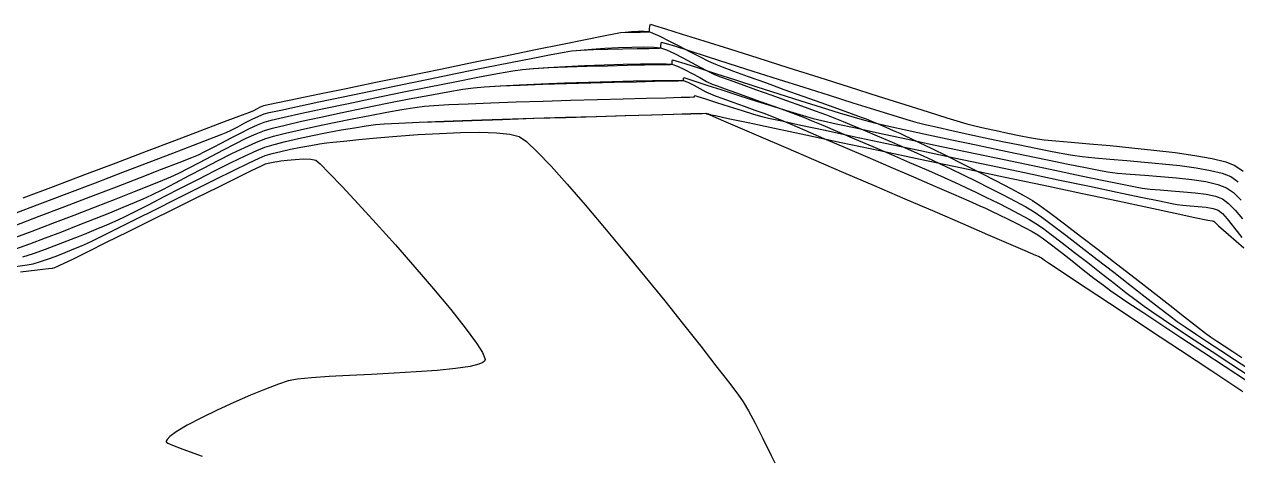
# Model space of a CAD drawing. Header units: metres. Extents: x 708868 to 711043, y 5411316 to 5413138.
# Drawn here: x 710003.6 to 710102.9, y 5412248.9 to 5412284.2 of the extents above; entities that cross this region are included whole.
import ezdxf

# ---------------------------------------------------------------- set-up
doc = ezdxf.new("R2010")
doc.units = ezdxf.units.M
for name, color, linetype in [('Rionegro 2010_Contours', 7, 'Continuous'), ('Rionegro 2014_Contours', 7, 'Continuous'), ('Rionegro 2018_Contours', 7, 'Continuous')]:
    doc.layers.add(name, color=color, linetype=linetype)

msp = doc.modelspace()

# ---------------------------------------------------------------- linework, layer by layer
at = {"layer": 'Rionegro 2010_Contours'}
for points in [[(710003.512, 5412269.958, 244), (710005.987, 5412270.896, 244), (710008.543, 5412271.865, 244), (710011.102, 5412272.834, 244), (710013.584, 5412273.775, 244), (710015.908, 5412274.656, 244), (710017.994, 5412275.447, 244), (710019.764, 5412276.118, 244), (710021.136, 5412276.64, 244), (710022.032, 5412276.98, 244), (710022.372, 5412277.111, 244), (710022.623, 5412277.236, 244), (710022.931, 5412277.397, 244), (710023.185, 5412277.512, 244), (710023.539, 5412277.589, 244), (710024.472, 5412277.785, 244), (710025.904, 5412278.081, 244), (710027.751, 5412278.463, 244), (710029.932, 5412278.912, 244), (710032.363, 5412279.412, 244), (710034.964, 5412279.945, 244), (710037.65, 5412280.496, 244), (710040.34, 5412281.046, 244), (710042.952, 5412281.58, 244), (710045.402, 5412282.079, 244), (710047.61, 5412282.528, 244), (710049.491, 5412282.909, 244), (710050.965, 5412283.206, 244), (710051.948, 5412283.401, 244), (710052.358, 5412283.477, 244), (710052.752, 5412283.519, 244), (710053.262, 5412283.562, 244), (710053.81, 5412283.592, 244), (710054.315, 5412283.595, 244), (710054.698, 5412283.557, 244), (710055.023, 5412283.433, 244), (710055.584, 5412283.169, 244), (710056.313, 5412282.805, 244), (710057.143, 5412282.38, 244), (710058.009, 5412281.935, 244), (710058.842, 5412281.512, 244), (710059.577, 5412281.149, 244), (710060.146, 5412280.887, 244), (710060.696, 5412280.671, 244), (710061.615, 5412280.328, 244), (710062.817, 5412279.888, 244), (710064.218, 5412279.381, 244), (710065.733, 5412278.835, 244), (710067.278, 5412278.281, 244), (710068.767, 5412277.748, 244), (710070.116, 5412277.265, 244), (710071.24, 5412276.861, 244), (710072.054, 5412276.567, 244), (710072.474, 5412276.411, 244), (710072.908, 5412276.234, 244), (710073.458, 5412276.004, 244), (710074.067, 5412275.745, 244), (710074.673, 5412275.482, 244), (710075.219, 5412275.24, 244), (710075.646, 5412275.046, 244), (710076.054, 5412274.852, 244), (710076.811, 5412274.487, 244), (710077.838, 5412273.988, 244), (710079.058, 5412273.391, 244), (710080.393, 5412272.731, 244), (710081.764, 5412272.045, 244), (710083.095, 5412271.368, 244), (710084.306, 5412270.737, 244), (710085.321, 5412270.187, 244), (710086.06, 5412269.754, 244), (710086.668, 5412269.339, 244), (710087.566, 5412268.685, 244), (710088.699, 5412267.836, 244), (710090.011, 5412266.838, 244), (710091.446, 5412265.735, 244), (710092.948, 5412264.574, 244), (710094.461, 5412263.4, 244), (710095.929, 5412262.257, 244), (710097.295, 5412261.192, 244), (710098.504, 5412260.25, 244), (710099.5, 5412259.477, 244), (710100.226, 5412258.917, 244), (710100.627, 5412258.615, 244), (710101.121, 5412258.276, 244), (710101.749, 5412257.86, 244), (710102.457, 5412257.398, 244), (710103.192, 5412256.921, 244)], [(710002.719, 5412268.661, 243), (710004.859, 5412269.472, 243), (710007.115, 5412270.328, 243), (710009.41, 5412271.2, 243), (710011.666, 5412272.06, 243), (710013.808, 5412272.877, 243), (710015.758, 5412273.623, 243), (710017.439, 5412274.268, 243), (710018.775, 5412274.782, 243), (710019.69, 5412275.137, 243), (710020.105, 5412275.302, 243), (710020.529, 5412275.504, 243), (710021.061, 5412275.78, 243), (710021.649, 5412276.089, 243), (710022.238, 5412276.393, 243), (710022.774, 5412276.653, 243), (710023.205, 5412276.831, 243), (710023.631, 5412276.937, 243), (710024.57, 5412277.146, 243), (710025.943, 5412277.442, 243), (710027.676, 5412277.809, 243), (710029.689, 5412278.231, 243), (710031.907, 5412278.693, 243), (710034.253, 5412279.177, 243), (710036.648, 5412279.669, 243), (710039.017, 5412280.152, 243), (710041.282, 5412280.61, 243), (710043.366, 5412281.028, 243), (710045.192, 5412281.389, 243), (710046.683, 5412281.677, 243), (710047.762, 5412281.877, 243), (710048.352, 5412281.972, 243), (710049.082, 5412282.047, 243), (710050.02, 5412282.122, 243), (710051.088, 5412282.192, 243), (710052.206, 5412282.25, 243), (710053.298, 5412282.289, 243), (710054.285, 5412282.302, 243), (710055.088, 5412282.281, 243), (710055.63, 5412282.221, 243), (710056.143, 5412282.056, 243), (710056.772, 5412281.774, 243), (710057.47, 5412281.418, 243), (710058.189, 5412281.03, 243), (710058.882, 5412280.649, 243), (710059.503, 5412280.318, 243), (710060.005, 5412280.077, 243), (710060.475, 5412279.893, 243), (710061.245, 5412279.609, 243), (710062.244, 5412279.248, 243), (710063.405, 5412278.833, 243), (710064.659, 5412278.387, 243), (710065.936, 5412277.932, 243), (710067.168, 5412277.491, 243), (710068.285, 5412277.087, 243), (710069.221, 5412276.744, 243), (710069.904, 5412276.483, 243), (710070.588, 5412276.206, 243), (710071.424, 5412275.861, 243), (710072.368, 5412275.465, 243), (710073.375, 5412275.036, 243), (710074.402, 5412274.595, 243), (710075.406, 5412274.158, 243), (710076.343, 5412273.746, 243), (710077.168, 5412273.377, 243), (710077.839, 5412273.069, 243), (710078.526, 5412272.744, 243), (710079.397, 5412272.329, 243), (710080.397, 5412271.845, 243), (710081.476, 5412271.317, 243), (710082.581, 5412270.767, 243), (710083.658, 5412270.219, 243), (710084.657, 5412269.696, 243), (710085.524, 5412269.22, 243), (710086.207, 5412268.816, 243), (710086.828, 5412268.392, 243), (710087.712, 5412267.744, 243), (710088.8, 5412266.919, 243), (710090.036, 5412265.968, 243), (710091.36, 5412264.939, 243), (710092.715, 5412263.881, 243), (710094.042, 5412262.843, 243), (710095.284, 5412261.874, 243), (710096.381, 5412261.022, 243), (710097.277, 5412260.336, 243), (710097.913, 5412259.866, 243), (710098.563, 5412259.416, 243), (710099.408, 5412258.848, 243), (710100.396, 5412258.195, 243), (710101.474, 5412257.488, 243), (710102.591, 5412256.759, 243), (710103.693, 5412256.041, 243)], [(710002.851, 5412267.718, 242), (710004.817, 5412268.459, 242), (710006.911, 5412269.254, 242), (710009.046, 5412270.07, 242), (710011.135, 5412270.872, 242), (710013.09, 5412271.627, 242), (710014.826, 5412272.301, 242), (710016.254, 5412272.859, 242), (710017.287, 5412273.268, 242), (710017.839, 5412273.494, 242), (710018.369, 5412273.743, 242), (710019.02, 5412274.072, 242), (710019.75, 5412274.454, 242), (710020.521, 5412274.86, 242), (710021.293, 5412275.261, 242), (710022.027, 5412275.628, 242), (710022.684, 5412275.934, 242), (710023.225, 5412276.149, 242), (710023.789, 5412276.302, 242), (710024.846, 5412276.55, 242), (710026.309, 5412276.875, 242), (710028.093, 5412277.26, 242), (710030.112, 5412277.687, 242), (710032.278, 5412278.138, 242), (710034.507, 5412278.595, 242), (710036.71, 5412279.04, 242), (710038.804, 5412279.456, 242), (710040.7, 5412279.825, 242), (710042.314, 5412280.128, 242), (710043.558, 5412280.349, 242), (710044.347, 5412280.468, 242), (710045.228, 5412280.551, 242), (710046.428, 5412280.632, 242), (710047.856, 5412280.71, 242), (710049.42, 5412280.781, 242), (710051.028, 5412280.841, 242), (710052.591, 5412280.889, 242), (710054.017, 5412280.92, 242), (710055.215, 5412280.932, 242), (710056.093, 5412280.922, 242), (710056.561, 5412280.886, 242), (710057.023, 5412280.73, 242), (710057.595, 5412280.463, 242), (710058.221, 5412280.134, 242), (710058.846, 5412279.792, 242), (710059.412, 5412279.487, 242), (710059.863, 5412279.268, 242), (710060.263, 5412279.112, 242), (710060.919, 5412278.872, 242), (710061.769, 5412278.567, 242), (710062.747, 5412278.219, 242), (710063.791, 5412277.848, 242), (710064.835, 5412277.476, 242), (710065.816, 5412277.122, 242), (710066.671, 5412276.808, 242), (710067.334, 5412276.555, 242), (710067.967, 5412276.296, 242), (710068.924, 5412275.895, 242), (710070.131, 5412275.384, 242), (710071.515, 5412274.794, 242), (710073.003, 5412274.157, 242), (710074.523, 5412273.503, 242), (710076.001, 5412272.864, 242), (710077.364, 5412272.272, 242), (710078.538, 5412271.759, 242), (710079.452, 5412271.354, 242), (710080.032, 5412271.091, 242), (710080.659, 5412270.796, 242), (710081.435, 5412270.425, 242), (710082.309, 5412270.001, 242), (710083.23, 5412269.548, 242), (710084.147, 5412269.086, 242), (710085.007, 5412268.639, 242), (710085.76, 5412268.229, 242), (710086.355, 5412267.878, 242), (710086.876, 5412267.521, 242), (710087.61, 5412266.978, 242), (710088.508, 5412266.293, 242), (710089.519, 5412265.509, 242), (710090.595, 5412264.668, 242), (710091.685, 5412263.813, 242), (710092.74, 5412262.988, 242), (710093.71, 5412262.235, 242), (710094.546, 5412261.597, 242), (710095.198, 5412261.117, 242), (710095.827, 5412260.682, 242), (710096.764, 5412260.052, 242), (710097.945, 5412259.267, 242), (710099.304, 5412258.369, 242), (710100.777, 5412257.4, 242), (710102.298, 5412256.401, 242), (710103.803, 5412255.414, 242)], [(710002.681, 5412266.672, 241), (710004.23, 5412267.245, 241), (710005.918, 5412267.883, 241), (710007.674, 5412268.555, 241), (710009.424, 5412269.232, 241), (710011.097, 5412269.886, 241), (710012.62, 5412270.488, 241), (710013.922, 5412271.007, 241), (710014.93, 5412271.416, 241), (710015.572, 5412271.685, 241), (710016.235, 5412271.994, 241), (710017.037, 5412272.397, 241), (710017.939, 5412272.866, 241), (710018.901, 5412273.373, 241), (710019.885, 5412273.888, 241), (710020.85, 5412274.384, 241), (710021.758, 5412274.832, 241), (710022.569, 5412275.202, 241), (710023.245, 5412275.468, 241), (710023.903, 5412275.659, 241), (710024.94, 5412275.916, 241), (710026.283, 5412276.226, 241), (710027.862, 5412276.573, 241), (710029.603, 5412276.944, 241), (710031.436, 5412277.323, 241), (710033.289, 5412277.696, 241), (710035.09, 5412278.049, 241), (710036.767, 5412278.367, 241), (710038.249, 5412278.635, 241), (710039.464, 5412278.838, 241), (710040.341, 5412278.963, 241), (710041.243, 5412279.045, 241), (710042.524, 5412279.127, 241), (710044.1, 5412279.207, 241), (710045.886, 5412279.284, 241), (710047.796, 5412279.356, 241), (710049.746, 5412279.42, 241), (710051.649, 5412279.475, 241), (710053.421, 5412279.52, 241), (710054.977, 5412279.551, 241), (710056.231, 5412279.568, 241), (710057.098, 5412279.568, 241), (710057.493, 5412279.55, 241), (710057.877, 5412279.414, 241), (710058.357, 5412279.179, 241), (710058.869, 5412278.903, 241), (710059.345, 5412278.643, 241), (710059.721, 5412278.458, 241), (710060.102, 5412278.312, 241), (710060.749, 5412278.077, 241), (710061.57, 5412277.785, 241), (710062.474, 5412277.464, 241), (710063.369, 5412277.144, 241), (710064.163, 5412276.855, 241), (710064.765, 5412276.627, 241), (710065.26, 5412276.421, 241), (710066.185, 5412276.03, 241), (710067.46, 5412275.487, 241), (710069.007, 5412274.825, 241), (710070.747, 5412274.079, 241), (710072.602, 5412273.282, 241), (710074.494, 5412272.468, 241), (710076.345, 5412271.671, 241), (710078.075, 5412270.924, 241), (710079.606, 5412270.261, 241), (710080.861, 5412269.716, 241), (710081.76, 5412269.322, 241), (710082.226, 5412269.114, 241), (710082.719, 5412268.881, 241), (710083.338, 5412268.584, 241), (710084.031, 5412268.247, 241), (710084.746, 5412267.891, 241), (710085.43, 5412267.54, 241), (710086.033, 5412267.215, 241), (710086.502, 5412266.941, 241), (710086.961, 5412266.622, 241), (710087.624, 5412266.124, 241), (710088.43, 5412265.501, 241), (710089.319, 5412264.806, 241), (710090.229, 5412264.091, 241), (710091.101, 5412263.411, 241), (710091.872, 5412262.819, 241), (710092.483, 5412262.367, 241), (710092.99, 5412262.02, 241), (710093.883, 5412261.422, 241), (710095.095, 5412260.615, 241), (710096.562, 5412259.644, 241), (710098.217, 5412258.551, 241), (710099.994, 5412257.379, 241), (710101.827, 5412256.171, 241), (710103.65, 5412254.97, 241)], [(710003.475, 5412265.13, 239), (710004.354, 5412265.419, 239), (710005.342, 5412265.773, 239), (710006.395, 5412266.169, 239), (710007.466, 5412266.588, 239), (710008.511, 5412267.008, 239), (710009.485, 5412267.409, 239), (710010.343, 5412267.769, 239), (710011.039, 5412268.068, 239), (710011.688, 5412268.37, 239), (710012.61, 5412268.827, 239), (710013.746, 5412269.404, 239), (710015.036, 5412270.064, 239), (710016.418, 5412270.774, 239), (710017.833, 5412271.498, 239), (710019.22, 5412272.201, 239), (710020.519, 5412272.848, 239), (710021.669, 5412273.405, 239), (710022.611, 5412273.836, 239), (710023.284, 5412274.105, 239), (710024.029, 5412274.332, 239), (710024.961, 5412274.574, 239), (710026.028, 5412274.821, 239), (710027.178, 5412275.066, 239), (710028.358, 5412275.3, 239), (710029.516, 5412275.514, 239), (710030.598, 5412275.7, 239), (710031.554, 5412275.85, 239), (710032.329, 5412275.955, 239), (710033.023, 5412276.008, 239), (710034.245, 5412276.071, 239), (710035.909, 5412276.142, 239), (710037.932, 5412276.219, 239), (710040.226, 5412276.3, 239), (710042.707, 5412276.383, 239), (710045.29, 5412276.466, 239), (710047.888, 5412276.546, 239), (710050.417, 5412276.622, 239), (710052.792, 5412276.692, 239), (710054.926, 5412276.754, 239), (710056.735, 5412276.806, 239), (710058.133, 5412276.845, 239), (710059.035, 5412276.87, 239), (710059.356, 5412276.879, 239), (710059.438, 5412276.838, 239), (710059.524, 5412276.807, 239), (710059.625, 5412276.77, 239), (710059.932, 5412276.639, 239), (710060.791, 5412276.269, 239), (710062.123, 5412275.696, 239), (710063.849, 5412274.954, 239), (710065.89, 5412274.076, 239), (710068.168, 5412273.096, 239), (710070.604, 5412272.048, 239), (710073.118, 5412270.966, 239), (710075.633, 5412269.884, 239), (710078.069, 5412268.836, 239), (710080.347, 5412267.856, 239), (710082.388, 5412266.977, 239), (710084.114, 5412266.235, 239), (710085.446, 5412265.661, 239), (710086.305, 5412265.292, 239), (710086.612, 5412265.159, 239), (710086.705, 5412265.114, 239), (710086.796, 5412265.066, 239), (710086.913, 5412264.977, 239), (710087.054, 5412264.869, 239), (710087.37, 5412264.659, 239), (710088.243, 5412264.081, 239), (710089.594, 5412263.187, 239), (710091.343, 5412262.03, 239), (710093.411, 5412260.662, 239), (710095.718, 5412259.135, 239), (710098.185, 5412257.503, 239), (710100.732, 5412255.818, 239), (710103.281, 5412254.132, 239)], [(710002.869, 5412264.36, 238), (710003.834, 5412264.491, 238), (710004.331, 5412264.575, 238), (710004.846, 5412264.725, 238), (710005.487, 5412264.944, 238), (710006.202, 5412265.21, 238), (710006.939, 5412265.498, 238), (710007.648, 5412265.785, 238), (710008.276, 5412266.047, 238), (710008.773, 5412266.259, 238), (710009.241, 5412266.481, 238), (710010.111, 5412266.91, 238), (710011.301, 5412267.504, 238), (710012.732, 5412268.222, 238), (710014.325, 5412269.022, 238), (710016, 5412269.862, 238), (710017.677, 5412270.701, 238), (710019.277, 5412271.497, 238), (710020.719, 5412272.209, 238), (710021.924, 5412272.795, 238), (710022.812, 5412273.214, 238), (710023.304, 5412273.424, 238), (710023.859, 5412273.589, 238), (710024.569, 5412273.764, 238), (710025.373, 5412273.939, 238), (710026.211, 5412274.105, 238), (710027.023, 5412274.252, 238), (710027.747, 5412274.37, 238), (710028.324, 5412274.45, 238), (710028.828, 5412274.507, 238), (710029.73, 5412274.603, 238), (710030.953, 5412274.726, 238), (710032.423, 5412274.864, 238), (710034.065, 5412275.003, 238), (710035.804, 5412275.131, 238), (710037.565, 5412275.237, 238), (710039.272, 5412275.308, 238), (710040.852, 5412275.331, 238), (710042.229, 5412275.293, 238), (710043.327, 5412275.183, 238), (710044.073, 5412274.989, 238), (710044.668, 5412274.57, 238), (710045.554, 5412273.739, 238), (710046.682, 5412272.559, 238), (710048.008, 5412271.089, 238), (710049.485, 5412269.391, 238), (710051.067, 5412267.526, 238), (710052.708, 5412265.555, 238), (710054.361, 5412263.539, 238), (710055.981, 5412261.539, 238), (710057.521, 5412259.616, 238), (710058.935, 5412257.831, 238), (710060.177, 5412256.246, 238), (710061.201, 5412254.92, 238), (710061.96, 5412253.916, 238), (710062.409, 5412253.294, 238), (710062.849, 5412252.564, 238), (710063.394, 5412251.541, 238), (710064.02, 5412250.296, 238), (710064.703, 5412248.902, 238), (710065.416, 5412247.429, 238)], [(710003.275, 5412263.904, 237), (710004.657, 5412264.07, 237), (710005.567, 5412264.18, 237), (710005.91, 5412264.225, 237), (710006.097, 5412264.285, 237), (710006.325, 5412264.374, 237), (710006.506, 5412264.451, 237), (710006.812, 5412264.6, 237), (710007.608, 5412264.993, 237), (710008.807, 5412265.586, 237), (710010.319, 5412266.333, 237), (710012.055, 5412267.192, 237), (710013.926, 5412268.117, 237), (710015.843, 5412269.064, 237), (710017.717, 5412269.99, 237), (710019.459, 5412270.849, 237), (710020.979, 5412271.599, 237), (710022.19, 5412272.193, 237), (710023.001, 5412272.589, 237), (710023.324, 5412272.742, 237), (710023.537, 5412272.801, 237), (710023.816, 5412272.861, 237), (710024.098, 5412272.913, 237), (710024.318, 5412272.946, 237), (710024.587, 5412272.98, 237), (710025.099, 5412273.041, 237), (710025.747, 5412273.104, 237), (710026.425, 5412273.143, 237), (710027.024, 5412273.134, 237), (710027.437, 5412273.052, 237), (710027.79, 5412272.746, 237), (710028.536, 5412271.996, 237), (710029.6, 5412270.881, 237), (710030.907, 5412269.476, 237), (710032.383, 5412267.861, 237), (710033.953, 5412266.113, 237), (710035.541, 5412264.31, 237), (710037.073, 5412262.529, 237), (710038.475, 5412260.848, 237), (710039.671, 5412259.345, 237), (710040.586, 5412258.097, 237), (710041.066, 5412257.335, 237), (710041.254, 5412256.927, 237), (710041.289, 5412256.742, 237), (710041.277, 5412256.678, 237), (710041.242, 5412256.62, 237), (710041.11, 5412256.51, 237), (710040.767, 5412256.36, 237), (710040.066, 5412256.186, 237), (710038.858, 5412256.004, 237), (710037.361, 5412255.854, 237), (710035.661, 5412255.731, 237), (710033.842, 5412255.627, 237), (710031.989, 5412255.534, 237), (710030.188, 5412255.447, 237), (710028.522, 5412255.357, 237), (710027.076, 5412255.258, 237), (710025.937, 5412255.143, 237), (710025.187, 5412255.004, 237), (710024.394, 5412254.739, 237), (710023.334, 5412254.336, 237), (710022.089, 5412253.825, 237), (710020.743, 5412253.241, 237), (710019.379, 5412252.616, 237), (710018.08, 5412251.983, 237), (710016.93, 5412251.375, 237), (710016.012, 5412250.825, 237), (710015.5, 5412250.448, 237), (710015.275, 5412250.214, 237), (710015.21, 5412250.085, 237), (710015.205, 5412250.029, 237), (710015.222, 5412249.999, 237), (710015.339, 5412249.916, 237), (710015.716, 5412249.739, 237), (710016.57, 5412249.409, 237), (710018.152, 5412248.862, 237)]]:
    msp.add_polyline3d(points, dxfattribs=at)
at = {"layer": 'Rionegro 2014_Contours'}
for points in [[(710003.512, 5412269.958, 244), (710005.987, 5412270.896, 244), (710008.543, 5412271.865, 244), (710011.102, 5412272.834, 244), (710013.584, 5412273.775, 244), (710015.908, 5412274.656, 244), (710017.994, 5412275.447, 244), (710019.764, 5412276.118, 244), (710021.136, 5412276.64, 244), (710022.032, 5412276.98, 244), (710022.372, 5412277.111, 244), (710022.623, 5412277.236, 244), (710022.931, 5412277.397, 244), (710023.185, 5412277.512, 244), (710023.539, 5412277.589, 244), (710024.472, 5412277.785, 244), (710025.904, 5412278.081, 244), (710027.751, 5412278.463, 244), (710029.932, 5412278.912, 244), (710032.363, 5412279.412, 244), (710034.964, 5412279.945, 244), (710037.65, 5412280.496, 244), (710040.34, 5412281.046, 244), (710042.952, 5412281.58, 244), (710045.402, 5412282.079, 244), (710047.61, 5412282.528, 244), (710049.491, 5412282.909, 244), (710050.965, 5412283.206, 244), (710051.948, 5412283.401, 244), (710052.358, 5412283.477, 244), (710052.791, 5412283.502, 244), (710053.381, 5412283.512, 244), (710053.988, 5412283.517, 244), (710054.393, 5412283.525, 244), (710054.603, 5412283.537, 244), (710054.681, 5412283.549, 244), (710054.698, 5412283.557, 244), (710054.713, 5412283.576, 244), (710054.734, 5412283.641, 244), (710054.753, 5412283.783, 244), (710054.769, 5412283.993, 244), (710054.817, 5412284.153, 244), (710055.144, 5412284.062, 244), (710056.04, 5412283.787, 244), (710057.418, 5412283.356, 244), (710059.194, 5412282.796, 244), (710061.283, 5412282.136, 244), (710063.6, 5412281.401, 244), (710066.06, 5412280.621, 244), (710068.579, 5412279.822, 244), (710071.071, 5412279.032, 244), (710073.451, 5412278.277, 244), (710075.636, 5412277.587, 244), (710077.538, 5412276.987, 244), (710079.075, 5412276.505, 244), (710080.16, 5412276.17, 244), (710080.709, 5412276.008, 244), (710081.359, 5412275.847, 244), (710082.18, 5412275.659, 244), (710083.104, 5412275.458, 244), (710084.064, 5412275.256, 244), (710084.991, 5412275.067, 244), (710085.818, 5412274.906, 244), (710086.476, 5412274.786, 244), (710087.023, 5412274.719, 244), (710087.967, 5412274.631, 244), (710089.234, 5412274.521, 244), (710090.747, 5412274.39, 244), (710092.431, 5412274.238, 244), (710094.21, 5412274.066, 244), (710096.008, 5412273.873, 244), (710097.749, 5412273.661, 244), (710099.359, 5412273.428, 244), (710100.76, 5412273.176, 244), (710101.878, 5412272.905, 244), (710102.636, 5412272.614, 244), (710103.294, 5412272.135, 244)], [(710002.719, 5412268.661, 243), (710004.859, 5412269.472, 243), (710007.115, 5412270.328, 243), (710009.41, 5412271.2, 243), (710011.666, 5412272.06, 243), (710013.808, 5412272.877, 243), (710015.758, 5412273.623, 243), (710017.439, 5412274.268, 243), (710018.775, 5412274.782, 243), (710019.69, 5412275.137, 243), (710020.105, 5412275.302, 243), (710020.529, 5412275.504, 243), (710021.061, 5412275.78, 243), (710021.649, 5412276.089, 243), (710022.238, 5412276.393, 243), (710022.774, 5412276.653, 243), (710023.205, 5412276.831, 243), (710023.631, 5412276.937, 243), (710024.57, 5412277.146, 243), (710025.943, 5412277.442, 243), (710027.676, 5412277.809, 243), (710029.689, 5412278.231, 243), (710031.907, 5412278.693, 243), (710034.253, 5412279.177, 243), (710036.648, 5412279.669, 243), (710039.017, 5412280.152, 243), (710041.282, 5412280.61, 243), (710043.366, 5412281.028, 243), (710045.192, 5412281.389, 243), (710046.683, 5412281.677, 243), (710047.762, 5412281.877, 243), (710048.352, 5412281.972, 243), (710049.122, 5412282.035, 243), (710050.155, 5412282.084, 243), (710051.341, 5412282.12, 243), (710052.567, 5412282.147, 243), (710053.721, 5412282.168, 243), (710054.69, 5412282.186, 243), (710055.259, 5412282.199, 243), (710055.526, 5412282.21, 243), (710055.615, 5412282.217, 243), (710055.63, 5412282.221, 243), (710055.642, 5412282.237, 243), (710055.659, 5412282.289, 243), (710055.673, 5412282.403, 243), (710055.687, 5412282.572, 243), (710055.725, 5412282.7, 243), (710056.006, 5412282.62, 243), (710056.774, 5412282.382, 243), (710057.952, 5412282.009, 243), (710059.466, 5412281.527, 243), (710061.241, 5412280.96, 243), (710063.2, 5412280.334, 243), (710065.27, 5412279.673, 243), (710067.374, 5412279.002, 243), (710069.438, 5412278.346, 243), (710071.386, 5412277.73, 243), (710073.144, 5412277.178, 243), (710074.635, 5412276.716, 243), (710075.784, 5412276.368, 243), (710076.517, 5412276.159, 243), (710077.288, 5412275.967, 243), (710078.293, 5412275.732, 243), (710079.481, 5412275.465, 243), (710080.8, 5412275.176, 243), (710082.198, 5412274.876, 243), (710083.623, 5412274.576, 243), (710085.023, 5412274.286, 243), (710086.346, 5412274.017, 243), (710087.541, 5412273.78, 243), (710088.554, 5412273.585, 243), (710089.335, 5412273.443, 243), (710090.127, 5412273.334, 243), (710091.17, 5412273.229, 243), (710092.406, 5412273.122, 243), (710093.777, 5412273.01, 243), (710095.226, 5412272.888, 243), (710096.693, 5412272.751, 243), (710098.122, 5412272.596, 243), (710099.454, 5412272.418, 243), (710100.632, 5412272.213, 243), (710101.597, 5412271.976, 243), (710102.292, 5412271.702, 243), (710102.902, 5412271.264, 243)], [(710002.851, 5412267.718, 242), (710004.817, 5412268.459, 242), (710006.911, 5412269.254, 242), (710009.046, 5412270.07, 242), (710011.135, 5412270.872, 242), (710013.09, 5412271.627, 242), (710014.826, 5412272.301, 242), (710016.254, 5412272.859, 242), (710017.287, 5412273.268, 242), (710017.839, 5412273.494, 242), (710018.369, 5412273.743, 242), (710019.02, 5412274.072, 242), (710019.75, 5412274.454, 242), (710020.521, 5412274.86, 242), (710021.293, 5412275.261, 242), (710022.027, 5412275.628, 242), (710022.684, 5412275.934, 242), (710023.225, 5412276.149, 242), (710023.789, 5412276.302, 242), (710024.846, 5412276.55, 242), (710026.309, 5412276.875, 242), (710028.093, 5412277.26, 242), (710030.112, 5412277.687, 242), (710032.278, 5412278.138, 242), (710034.507, 5412278.595, 242), (710036.71, 5412279.04, 242), (710038.804, 5412279.456, 242), (710040.7, 5412279.825, 242), (710042.314, 5412280.128, 242), (710043.558, 5412280.349, 242), (710044.347, 5412280.468, 242), (710045.248, 5412280.545, 242), (710046.498, 5412280.612, 242), (710047.993, 5412280.671, 242), (710049.629, 5412280.721, 242), (710051.301, 5412280.764, 242), (710052.905, 5412280.799, 242), (710054.337, 5412280.829, 242), (710055.494, 5412280.853, 242), (710056.15, 5412280.868, 242), (710056.45, 5412280.878, 242), (710056.547, 5412280.883, 242), (710056.561, 5412280.886, 242), (710056.574, 5412280.905, 242), (710056.589, 5412280.977, 242), (710056.601, 5412281.12, 242), (710056.633, 5412281.247, 242), (710056.902, 5412281.169, 242), (710057.63, 5412280.939, 242), (710058.737, 5412280.584, 242), (710060.142, 5412280.132, 242), (710061.762, 5412279.61, 242), (710063.517, 5412279.046, 242), (710065.326, 5412278.468, 242), (710067.106, 5412277.901, 242), (710068.778, 5412277.375, 242), (710070.259, 5412276.916, 242), (710071.469, 5412276.552, 242), (710072.325, 5412276.31, 242), (710073.14, 5412276.11, 242), (710074.331, 5412275.837, 242), (710075.828, 5412275.504, 242), (710077.562, 5412275.127, 242), (710079.461, 5412274.719, 242), (710081.456, 5412274.295, 242), (710083.476, 5412273.87, 242), (710085.451, 5412273.458, 242), (710087.311, 5412273.074, 242), (710088.985, 5412272.731, 242), (710090.404, 5412272.445, 242), (710091.497, 5412272.23, 242), (710092.194, 5412272.101, 242), (710093.014, 5412271.993, 242), (710094.057, 5412271.899, 242), (710095.256, 5412271.81, 242), (710096.543, 5412271.714, 242), (710097.851, 5412271.603, 242), (710099.112, 5412271.465, 242), (710100.26, 5412271.29, 242), (710101.228, 5412271.069, 242), (710101.947, 5412270.79, 242), (710102.508, 5412270.391, 242), (710103.146, 5412269.786, 242)], [(710002.681, 5412266.672, 241), (710004.23, 5412267.245, 241), (710005.918, 5412267.883, 241), (710007.674, 5412268.555, 241), (710009.424, 5412269.232, 241), (710011.097, 5412269.886, 241), (710012.62, 5412270.488, 241), (710013.922, 5412271.007, 241), (710014.93, 5412271.416, 241), (710015.572, 5412271.685, 241), (710016.235, 5412271.994, 241), (710017.037, 5412272.397, 241), (710017.939, 5412272.866, 241), (710018.901, 5412273.373, 241), (710019.885, 5412273.888, 241), (710020.85, 5412274.384, 241), (710021.758, 5412274.832, 241), (710022.569, 5412275.202, 241), (710023.245, 5412275.468, 241), (710023.903, 5412275.659, 241), (710024.94, 5412275.916, 241), (710026.283, 5412276.226, 241), (710027.862, 5412276.573, 241), (710029.603, 5412276.944, 241), (710031.436, 5412277.323, 241), (710033.289, 5412277.696, 241), (710035.09, 5412278.049, 241), (710036.767, 5412278.367, 241), (710038.249, 5412278.635, 241), (710039.464, 5412278.838, 241), (710040.341, 5412278.963, 241), (710041.252, 5412279.043, 241), (710042.559, 5412279.118, 241), (710044.17, 5412279.189, 241), (710045.997, 5412279.255, 241), (710047.948, 5412279.316, 241), (710049.932, 5412279.37, 241), (710051.861, 5412279.419, 241), (710053.642, 5412279.461, 241), (710055.187, 5412279.495, 241), (710056.403, 5412279.522, 241), (710057.08, 5412279.537, 241), (710057.385, 5412279.545, 241), (710057.48, 5412279.549, 241), (710057.493, 5412279.55, 241), (710057.499, 5412279.562, 241), (710057.51, 5412279.609, 241), (710057.521, 5412279.708, 241), (710057.541, 5412279.794, 241), (710057.785, 5412279.719, 241), (710058.446, 5412279.507, 241), (710059.434, 5412279.187, 241), (710060.662, 5412278.789, 241), (710062.041, 5412278.344, 241), (710063.485, 5412277.882, 241), (710064.904, 5412277.433, 241), (710066.21, 5412277.026, 241), (710067.316, 5412276.692, 241), (710068.134, 5412276.462, 241), (710068.833, 5412276.294, 241), (710070.02, 5412276.027, 241), (710071.619, 5412275.676, 241), (710073.553, 5412275.258, 241), (710075.745, 5412274.788, 241), (710078.12, 5412274.283, 241), (710080.6, 5412273.757, 241), (710083.11, 5412273.228, 241), (710085.571, 5412272.711, 241), (710087.909, 5412272.223, 241), (710090.045, 5412271.778, 241), (710091.904, 5412271.393, 241), (710093.41, 5412271.084, 241), (710094.485, 5412270.867, 241), (710095.053, 5412270.758, 241), (710095.699, 5412270.675, 241), (710096.516, 5412270.607, 241), (710097.442, 5412270.542, 241), (710098.417, 5412270.469, 241), (710099.381, 5412270.378, 241), (710100.274, 5412270.256, 241), (710101.034, 5412270.093, 241), (710101.603, 5412269.878, 241), (710102.095, 5412269.515, 241), (710102.651, 5412268.954, 241), (710103.248, 5412268.256, 241)], [(710002.9, 5412265.81, 240), (710004.047, 5412266.215, 240), (710005.316, 5412266.683, 240), (710006.654, 5412267.192, 240), (710008.012, 5412267.72, 240), (710009.338, 5412268.245, 240), (710010.581, 5412268.745, 240), (710011.691, 5412269.198, 240), (710012.616, 5412269.582, 240), (710013.306, 5412269.876, 240), (710014.023, 5412270.21, 240), (710014.923, 5412270.658, 240), (710015.96, 5412271.192, 240), (710017.09, 5412271.782, 240), (710018.266, 5412272.396, 240), (710019.445, 5412273.005, 240), (710020.579, 5412273.578, 240), (710021.624, 5412274.087, 240), (710022.534, 5412274.5, 240), (710023.264, 5412274.787, 240), (710023.984, 5412275.003, 240), (710024.969, 5412275.257, 240), (710026.162, 5412275.537, 240), (710027.505, 5412275.833, 240), (710028.942, 5412276.134, 240), (710030.416, 5412276.43, 240), (710031.869, 5412276.71, 240), (710033.244, 5412276.963, 240), (710034.485, 5412277.18, 240), (710035.535, 5412277.349, 240), (710036.335, 5412277.459, 240), (710037.102, 5412277.523, 240), (710038.317, 5412277.59, 240), (710039.899, 5412277.661, 240), (710041.767, 5412277.733, 240), (710043.84, 5412277.804, 240), (710046.039, 5412277.874, 240), (710048.281, 5412277.942, 240), (710050.486, 5412278.005, 240), (710052.574, 5412278.062, 240), (710054.464, 5412278.112, 240), (710056.074, 5412278.154, 240), (710057.325, 5412278.186, 240), (710058.012, 5412278.203, 240), (710058.318, 5412278.211, 240), (710058.412, 5412278.214, 240), (710058.424, 5412278.214, 240), (710058.426, 5412278.219, 240), (710058.431, 5412278.244, 240), (710058.44, 5412278.296, 240), (710058.449, 5412278.341, 240), (710058.691, 5412278.263, 240), (710059.325, 5412278.057, 240), (710060.225, 5412277.765, 240), (710061.264, 5412277.43, 240), (710062.314, 5412277.098, 240), (710063.249, 5412276.811, 240), (710063.942, 5412276.613, 240), (710064.466, 5412276.492, 240), (710065.554, 5412276.253, 240), (710067.129, 5412275.913, 240), (710069.115, 5412275.487, 240), (710071.437, 5412274.992, 240), (710074.018, 5412274.443, 240), (710076.784, 5412273.857, 240), (710079.659, 5412273.248, 240), (710082.566, 5412272.634, 240), (710085.43, 5412272.029, 240), (710088.175, 5412271.451, 240), (710090.726, 5412270.914, 240), (710093.007, 5412270.435, 240), (710094.941, 5412270.03, 240), (710096.454, 5412269.714, 240), (710097.469, 5412269.504, 240), (710097.911, 5412269.416, 240), (710098.373, 5412269.361, 240), (710098.97, 5412269.316, 240), (710099.631, 5412269.268, 240), (710100.281, 5412269.202, 240), (710100.848, 5412269.106, 240), (710101.259, 5412268.966, 240), (710101.602, 5412268.694, 240), (710101.996, 5412268.262, 240), (710102.412, 5412267.74, 240), (710102.822, 5412267.201, 240), (710103.197, 5412266.716, 240)], [(710003.475, 5412265.13, 239), (710004.354, 5412265.419, 239), (710005.342, 5412265.773, 239), (710006.395, 5412266.169, 239), (710007.466, 5412266.588, 239), (710008.511, 5412267.008, 239), (710009.485, 5412267.409, 239), (710010.343, 5412267.769, 239), (710011.039, 5412268.068, 239), (710011.688, 5412268.37, 239), (710012.61, 5412268.827, 239), (710013.746, 5412269.404, 239), (710015.036, 5412270.064, 239), (710016.418, 5412270.774, 239), (710017.833, 5412271.498, 239), (710019.22, 5412272.201, 239), (710020.519, 5412272.848, 239), (710021.669, 5412273.405, 239), (710022.611, 5412273.836, 239), (710023.284, 5412274.105, 239), (710024.029, 5412274.332, 239), (710024.961, 5412274.574, 239), (710026.028, 5412274.821, 239), (710027.178, 5412275.066, 239), (710028.358, 5412275.3, 239), (710029.516, 5412275.514, 239), (710030.598, 5412275.7, 239), (710031.554, 5412275.85, 239), (710032.329, 5412275.955, 239), (710033.022, 5412276.008, 239), (710034.241, 5412276.071, 239), (710035.901, 5412276.143, 239), (710037.918, 5412276.221, 239), (710040.207, 5412276.302, 239), (710042.683, 5412276.386, 239), (710045.26, 5412276.469, 239), (710047.855, 5412276.55, 239), (710050.381, 5412276.627, 239), (710052.754, 5412276.697, 239), (710054.89, 5412276.759, 239), (710056.703, 5412276.81, 239), (710058.108, 5412276.848, 239), (710059.021, 5412276.872, 239), (710059.356, 5412276.879, 239), (710059.553, 5412276.826, 239), (710059.75, 5412276.764, 239), (710060.129, 5412276.684, 239), (710061.18, 5412276.461, 239), (710062.818, 5412276.113, 239), (710064.961, 5412275.659, 239), (710067.523, 5412275.116, 239), (710070.421, 5412274.502, 239), (710073.571, 5412273.834, 239), (710076.888, 5412273.132, 239), (710080.288, 5412272.411, 239), (710083.688, 5412271.691, 239), (710087.003, 5412270.989, 239), (710090.149, 5412270.322, 239), (710093.042, 5412269.71, 239), (710095.598, 5412269.168, 239), (710097.733, 5412268.716, 239), (710099.363, 5412268.371, 239), (710100.403, 5412268.151, 239), (710100.77, 5412268.073, 239), (710100.843, 5412268.065, 239), (710100.914, 5412268.054, 239), (710100.963, 5412267.999, 239), (710101.011, 5412267.941, 239), (710101.296, 5412267.691, 239), (710102.104, 5412266.982, 239), (710103.37, 5412265.87, 239)], [(710002.869, 5412264.36, 238), (710003.834, 5412264.491, 238), (710004.331, 5412264.575, 238), (710004.846, 5412264.725, 238), (710005.487, 5412264.944, 238), (710006.202, 5412265.21, 238), (710006.939, 5412265.498, 238), (710007.648, 5412265.785, 238), (710008.276, 5412266.047, 238), (710008.773, 5412266.259, 238), (710009.241, 5412266.481, 238), (710010.111, 5412266.91, 238), (710011.301, 5412267.504, 238), (710012.732, 5412268.222, 238), (710014.325, 5412269.022, 238), (710016, 5412269.862, 238), (710017.677, 5412270.701, 238), (710019.277, 5412271.497, 238), (710020.719, 5412272.209, 238), (710021.924, 5412272.795, 238), (710022.812, 5412273.214, 238), (710023.304, 5412273.424, 238), (710023.859, 5412273.589, 238), (710024.569, 5412273.764, 238), (710025.373, 5412273.939, 238), (710026.211, 5412274.105, 238), (710027.023, 5412274.252, 238), (710027.747, 5412274.37, 238), (710028.324, 5412274.45, 238), (710028.828, 5412274.507, 238), (710029.73, 5412274.603, 238), (710030.953, 5412274.726, 238), (710032.423, 5412274.864, 238), (710034.065, 5412275.003, 238), (710035.804, 5412275.131, 238), (710037.565, 5412275.237, 238), (710039.272, 5412275.308, 238), (710040.852, 5412275.331, 238), (710042.229, 5412275.293, 238), (710043.327, 5412275.183, 238), (710044.073, 5412274.989, 238), (710044.668, 5412274.57, 238), (710045.554, 5412273.739, 238), (710046.682, 5412272.559, 238), (710048.008, 5412271.089, 238), (710049.485, 5412269.391, 238), (710051.067, 5412267.526, 238), (710052.708, 5412265.555, 238), (710053.545, 5412264.534, 238)], [(710003.275, 5412263.904, 237), (710004.657, 5412264.07, 237), (710005.567, 5412264.18, 237), (710005.91, 5412264.225, 237), (710006.097, 5412264.285, 237), (710006.325, 5412264.374, 237), (710006.506, 5412264.451, 237), (710006.812, 5412264.6, 237), (710007.608, 5412264.993, 237), (710008.807, 5412265.586, 237), (710010.319, 5412266.333, 237), (710012.055, 5412267.192, 237), (710013.926, 5412268.117, 237), (710015.843, 5412269.064, 237), (710017.717, 5412269.99, 237), (710019.459, 5412270.849, 237), (710020.979, 5412271.599, 237), (710022.19, 5412272.193, 237), (710023.001, 5412272.589, 237), (710023.324, 5412272.742, 237), (710023.537, 5412272.801, 237), (710023.816, 5412272.861, 237), (710024.098, 5412272.913, 237), (710024.318, 5412272.946, 237), (710024.587, 5412272.98, 237), (710025.099, 5412273.041, 237), (710025.747, 5412273.104, 237), (710026.425, 5412273.143, 237), (710027.024, 5412273.134, 237), (710027.437, 5412273.052, 237), (710027.79, 5412272.746, 237), (710028.536, 5412271.996, 237), (710029.6, 5412270.881, 237), (710030.907, 5412269.476, 237), (710032.383, 5412267.861, 237), (710033.953, 5412266.113, 237), (710035.541, 5412264.31, 237), (710037.073, 5412262.529, 237), (710038.475, 5412260.848, 237), (710039.671, 5412259.345, 237), (710040.586, 5412258.097, 237), (710041.066, 5412257.335, 237), (710041.254, 5412256.927, 237), (710041.289, 5412256.742, 237), (710041.277, 5412256.678, 237), (710041.242, 5412256.62, 237), (710041.11, 5412256.51, 237), (710040.767, 5412256.36, 237), (710040.066, 5412256.186, 237), (710038.858, 5412256.004, 237), (710037.361, 5412255.854, 237), (710035.661, 5412255.731, 237), (710033.842, 5412255.627, 237), (710031.989, 5412255.534, 237), (710030.188, 5412255.447, 237), (710028.522, 5412255.357, 237), (710027.076, 5412255.258, 237), (710025.937, 5412255.143, 237), (710025.187, 5412255.004, 237), (710024.394, 5412254.739, 237), (710023.334, 5412254.336, 237), (710022.089, 5412253.825, 237), (710020.743, 5412253.241, 237), (710019.379, 5412252.616, 237), (710018.08, 5412251.983, 237), (710016.93, 5412251.375, 237), (710016.012, 5412250.825, 237), (710015.5, 5412250.448, 237), (710015.275, 5412250.214, 237), (710015.21, 5412250.085, 237), (710015.205, 5412250.029, 237), (710015.222, 5412249.999, 237), (710015.339, 5412249.916, 237), (710015.716, 5412249.739, 237), (710016.57, 5412249.409, 237), (710018.152, 5412248.862, 237)]]:
    msp.add_polyline3d(points, dxfattribs=at)
at = {"layer": 'Rionegro 2018_Contours'}
for points in [[(710003.512, 5412269.958, 244), (710005.987, 5412270.896, 244), (710008.543, 5412271.865, 244), (710011.102, 5412272.834, 244), (710013.584, 5412273.775, 244), (710015.908, 5412274.656, 244), (710017.994, 5412275.447, 244), (710019.764, 5412276.118, 244), (710021.136, 5412276.64, 244), (710022.032, 5412276.98, 244), (710022.372, 5412277.111, 244), (710022.623, 5412277.236, 244), (710022.931, 5412277.397, 244), (710023.185, 5412277.512, 244), (710023.539, 5412277.589, 244), (710024.472, 5412277.785, 244), (710025.904, 5412278.081, 244), (710027.751, 5412278.463, 244), (710029.932, 5412278.912, 244), (710032.363, 5412279.412, 244), (710034.964, 5412279.945, 244), (710037.65, 5412280.496, 244), (710040.34, 5412281.046, 244), (710042.952, 5412281.58, 244), (710045.402, 5412282.079, 244), (710047.61, 5412282.528, 244), (710049.491, 5412282.909, 244), (710050.965, 5412283.206, 244), (710051.948, 5412283.401, 244), (710052.358, 5412283.477, 244), (710052.791, 5412283.502, 244), (710053.381, 5412283.512, 244), (710053.988, 5412283.517, 244), (710054.393, 5412283.525, 244), (710054.603, 5412283.537, 244), (710054.681, 5412283.549, 244), (710054.698, 5412283.557, 244), (710054.713, 5412283.576, 244), (710054.734, 5412283.641, 244), (710054.753, 5412283.783, 244), (710054.769, 5412283.993, 244), (710054.817, 5412284.153, 244), (710055.144, 5412284.062, 244), (710056.04, 5412283.787, 244), (710057.418, 5412283.356, 244), (710059.194, 5412282.796, 244), (710061.283, 5412282.136, 244), (710063.6, 5412281.401, 244), (710066.06, 5412280.621, 244), (710068.579, 5412279.822, 244), (710071.071, 5412279.032, 244), (710073.451, 5412278.277, 244), (710075.636, 5412277.587, 244), (710077.538, 5412276.987, 244), (710079.075, 5412276.505, 244), (710080.16, 5412276.17, 244), (710080.709, 5412276.008, 244), (710081.359, 5412275.847, 244), (710082.18, 5412275.659, 244), (710083.104, 5412275.458, 244), (710084.064, 5412275.256, 244), (710084.991, 5412275.067, 244), (710085.818, 5412274.906, 244), (710086.476, 5412274.786, 244), (710087.023, 5412274.719, 244), (710087.967, 5412274.631, 244), (710089.234, 5412274.521, 244), (710090.747, 5412274.39, 244), (710092.431, 5412274.238, 244), (710094.21, 5412274.066, 244), (710096.008, 5412273.873, 244), (710097.749, 5412273.661, 244), (710099.359, 5412273.428, 244), (710100.76, 5412273.176, 244), (710101.878, 5412272.905, 244), (710102.636, 5412272.614, 244), (710103.294, 5412272.135, 244)], [(710002.719, 5412268.661, 243), (710004.859, 5412269.472, 243), (710007.115, 5412270.328, 243), (710009.41, 5412271.2, 243), (710011.666, 5412272.06, 243), (710013.808, 5412272.877, 243), (710015.758, 5412273.623, 243), (710017.439, 5412274.268, 243), (710018.775, 5412274.782, 243), (710019.69, 5412275.137, 243), (710020.105, 5412275.302, 243), (710020.529, 5412275.504, 243), (710021.061, 5412275.78, 243), (710021.649, 5412276.089, 243), (710022.238, 5412276.393, 243), (710022.774, 5412276.653, 243), (710023.205, 5412276.831, 243), (710023.631, 5412276.937, 243), (710024.57, 5412277.146, 243), (710025.943, 5412277.442, 243), (710027.676, 5412277.809, 243), (710029.689, 5412278.231, 243), (710031.907, 5412278.693, 243), (710034.253, 5412279.177, 243), (710036.648, 5412279.669, 243), (710039.017, 5412280.152, 243), (710041.282, 5412280.61, 243), (710043.366, 5412281.028, 243), (710045.192, 5412281.389, 243), (710046.683, 5412281.677, 243), (710047.762, 5412281.877, 243), (710048.352, 5412281.972, 243), (710049.122, 5412282.035, 243), (710050.155, 5412282.084, 243), (710051.341, 5412282.12, 243), (710052.567, 5412282.147, 243), (710053.721, 5412282.168, 243), (710054.69, 5412282.186, 243), (710055.259, 5412282.199, 243), (710055.526, 5412282.21, 243), (710055.615, 5412282.217, 243), (710055.63, 5412282.221, 243), (710055.642, 5412282.237, 243), (710055.659, 5412282.289, 243), (710055.673, 5412282.403, 243), (710055.687, 5412282.572, 243), (710055.725, 5412282.7, 243), (710056.006, 5412282.62, 243), (710056.774, 5412282.382, 243), (710057.952, 5412282.009, 243), (710059.466, 5412281.527, 243), (710061.241, 5412280.96, 243), (710063.2, 5412280.334, 243), (710065.27, 5412279.673, 243), (710067.374, 5412279.002, 243), (710069.438, 5412278.346, 243), (710071.386, 5412277.73, 243), (710073.144, 5412277.178, 243), (710074.635, 5412276.716, 243), (710075.784, 5412276.368, 243), (710076.517, 5412276.159, 243), (710077.288, 5412275.967, 243), (710078.293, 5412275.732, 243), (710079.481, 5412275.465, 243), (710080.8, 5412275.176, 243), (710082.198, 5412274.876, 243), (710083.623, 5412274.576, 243), (710085.023, 5412274.286, 243), (710086.346, 5412274.017, 243), (710087.541, 5412273.78, 243), (710088.554, 5412273.585, 243), (710089.335, 5412273.443, 243), (710090.127, 5412273.334, 243), (710091.17, 5412273.229, 243), (710092.406, 5412273.122, 243), (710093.777, 5412273.01, 243), (710095.226, 5412272.888, 243), (710096.693, 5412272.751, 243), (710098.122, 5412272.596, 243), (710099.454, 5412272.418, 243), (710100.632, 5412272.213, 243), (710101.597, 5412271.976, 243), (710102.292, 5412271.702, 243), (710102.902, 5412271.264, 243)], [(710002.851, 5412267.718, 242), (710004.817, 5412268.459, 242), (710006.911, 5412269.254, 242), (710009.046, 5412270.07, 242), (710011.135, 5412270.872, 242), (710013.09, 5412271.627, 242), (710014.826, 5412272.301, 242), (710016.254, 5412272.859, 242), (710017.287, 5412273.268, 242), (710017.839, 5412273.494, 242), (710018.369, 5412273.743, 242), (710019.02, 5412274.072, 242), (710019.75, 5412274.454, 242), (710020.521, 5412274.86, 242), (710021.293, 5412275.261, 242), (710022.027, 5412275.628, 242), (710022.684, 5412275.934, 242), (710023.225, 5412276.149, 242), (710023.789, 5412276.302, 242), (710024.846, 5412276.55, 242), (710026.309, 5412276.875, 242), (710028.093, 5412277.26, 242), (710030.112, 5412277.687, 242), (710032.278, 5412278.138, 242), (710034.507, 5412278.595, 242), (710036.71, 5412279.04, 242), (710038.804, 5412279.456, 242), (710040.7, 5412279.825, 242), (710042.314, 5412280.128, 242), (710043.558, 5412280.349, 242), (710044.347, 5412280.468, 242), (710045.248, 5412280.545, 242), (710046.498, 5412280.612, 242), (710047.993, 5412280.671, 242), (710049.629, 5412280.721, 242), (710051.301, 5412280.764, 242), (710052.905, 5412280.799, 242), (710054.337, 5412280.829, 242), (710055.494, 5412280.853, 242), (710056.15, 5412280.868, 242), (710056.45, 5412280.878, 242), (710056.547, 5412280.883, 242), (710056.561, 5412280.886, 242), (710056.574, 5412280.905, 242), (710056.589, 5412280.977, 242), (710056.601, 5412281.12, 242), (710056.633, 5412281.247, 242), (710056.902, 5412281.169, 242), (710057.63, 5412280.939, 242), (710058.737, 5412280.584, 242), (710060.142, 5412280.132, 242), (710061.762, 5412279.61, 242), (710063.517, 5412279.046, 242), (710065.326, 5412278.468, 242), (710067.106, 5412277.901, 242), (710068.778, 5412277.375, 242), (710070.259, 5412276.916, 242), (710071.469, 5412276.552, 242), (710072.325, 5412276.31, 242), (710073.14, 5412276.11, 242), (710074.331, 5412275.837, 242), (710075.828, 5412275.504, 242), (710077.562, 5412275.127, 242), (710079.461, 5412274.719, 242), (710081.456, 5412274.295, 242), (710083.476, 5412273.87, 242), (710085.451, 5412273.458, 242), (710087.311, 5412273.074, 242), (710088.985, 5412272.731, 242), (710090.404, 5412272.445, 242), (710091.497, 5412272.23, 242), (710092.194, 5412272.101, 242), (710093.014, 5412271.993, 242), (710094.057, 5412271.899, 242), (710095.256, 5412271.81, 242), (710096.543, 5412271.714, 242), (710097.851, 5412271.603, 242), (710099.112, 5412271.465, 242), (710100.26, 5412271.29, 242), (710101.228, 5412271.069, 242), (710101.947, 5412270.79, 242), (710102.508, 5412270.391, 242), (710103.146, 5412269.786, 242)], [(710002.681, 5412266.672, 241), (710004.23, 5412267.245, 241), (710005.918, 5412267.883, 241), (710007.674, 5412268.555, 241), (710009.424, 5412269.232, 241), (710011.097, 5412269.886, 241), (710012.62, 5412270.488, 241), (710013.922, 5412271.007, 241), (710014.93, 5412271.416, 241), (710015.572, 5412271.685, 241), (710016.235, 5412271.994, 241), (710017.037, 5412272.397, 241), (710017.939, 5412272.866, 241), (710018.901, 5412273.373, 241), (710019.885, 5412273.888, 241), (710020.85, 5412274.384, 241), (710021.758, 5412274.832, 241), (710022.569, 5412275.202, 241), (710023.245, 5412275.468, 241), (710023.903, 5412275.659, 241), (710024.94, 5412275.916, 241), (710026.283, 5412276.226, 241), (710027.862, 5412276.573, 241), (710029.603, 5412276.944, 241), (710031.436, 5412277.323, 241), (710033.289, 5412277.696, 241), (710035.09, 5412278.049, 241), (710036.767, 5412278.367, 241), (710038.249, 5412278.635, 241), (710039.464, 5412278.838, 241), (710040.341, 5412278.963, 241), (710041.252, 5412279.043, 241), (710042.559, 5412279.118, 241), (710044.17, 5412279.189, 241), (710045.997, 5412279.255, 241), (710047.948, 5412279.316, 241), (710049.932, 5412279.37, 241), (710051.861, 5412279.419, 241), (710053.642, 5412279.461, 241), (710055.187, 5412279.495, 241), (710056.403, 5412279.522, 241), (710057.08, 5412279.537, 241), (710057.385, 5412279.545, 241), (710057.48, 5412279.549, 241), (710057.493, 5412279.55, 241), (710057.499, 5412279.562, 241), (710057.51, 5412279.609, 241), (710057.521, 5412279.708, 241), (710057.541, 5412279.794, 241), (710057.785, 5412279.719, 241), (710058.446, 5412279.507, 241), (710059.434, 5412279.187, 241), (710060.662, 5412278.789, 241), (710062.041, 5412278.344, 241), (710063.485, 5412277.882, 241), (710064.904, 5412277.433, 241), (710066.21, 5412277.026, 241), (710067.316, 5412276.692, 241), (710068.134, 5412276.462, 241), (710068.833, 5412276.294, 241), (710070.02, 5412276.027, 241), (710071.619, 5412275.676, 241), (710073.553, 5412275.258, 241), (710075.745, 5412274.788, 241), (710078.12, 5412274.283, 241), (710080.6, 5412273.757, 241), (710083.11, 5412273.228, 241), (710085.571, 5412272.711, 241), (710087.909, 5412272.223, 241), (710090.045, 5412271.778, 241), (710091.904, 5412271.393, 241), (710093.41, 5412271.084, 241), (710094.485, 5412270.867, 241), (710095.053, 5412270.758, 241), (710095.699, 5412270.675, 241), (710096.516, 5412270.607, 241), (710097.442, 5412270.542, 241), (710098.417, 5412270.469, 241), (710099.381, 5412270.378, 241), (710100.274, 5412270.256, 241), (710101.034, 5412270.093, 241), (710101.603, 5412269.878, 241), (710102.095, 5412269.515, 241), (710102.651, 5412268.954, 241), (710103.248, 5412268.256, 241)], [(710002.9, 5412265.81, 240), (710004.047, 5412266.215, 240), (710005.316, 5412266.683, 240), (710006.654, 5412267.192, 240), (710008.012, 5412267.72, 240), (710009.338, 5412268.245, 240), (710010.581, 5412268.745, 240), (710011.691, 5412269.198, 240), (710012.616, 5412269.582, 240), (710013.306, 5412269.876, 240), (710014.023, 5412270.21, 240), (710014.923, 5412270.658, 240), (710015.96, 5412271.192, 240), (710017.09, 5412271.782, 240), (710018.266, 5412272.396, 240), (710019.445, 5412273.005, 240), (710020.579, 5412273.578, 240), (710021.624, 5412274.087, 240), (710022.534, 5412274.5, 240), (710023.264, 5412274.787, 240), (710023.984, 5412275.003, 240), (710024.969, 5412275.257, 240), (710026.162, 5412275.537, 240), (710027.505, 5412275.833, 240), (710028.942, 5412276.134, 240), (710030.416, 5412276.43, 240), (710031.869, 5412276.71, 240), (710033.244, 5412276.963, 240), (710034.485, 5412277.18, 240), (710035.535, 5412277.349, 240), (710036.335, 5412277.459, 240), (710037.102, 5412277.523, 240), (710038.317, 5412277.59, 240), (710039.899, 5412277.661, 240), (710041.767, 5412277.733, 240), (710043.84, 5412277.804, 240), (710046.039, 5412277.874, 240), (710048.281, 5412277.942, 240), (710050.486, 5412278.005, 240), (710052.574, 5412278.062, 240), (710054.464, 5412278.112, 240), (710056.074, 5412278.154, 240), (710057.325, 5412278.186, 240), (710058.012, 5412278.203, 240), (710058.318, 5412278.211, 240), (710058.412, 5412278.214, 240), (710058.424, 5412278.214, 240), (710058.426, 5412278.219, 240), (710058.431, 5412278.244, 240), (710058.44, 5412278.296, 240), (710058.449, 5412278.341, 240), (710058.691, 5412278.263, 240), (710059.325, 5412278.057, 240), (710060.225, 5412277.765, 240), (710061.264, 5412277.43, 240), (710062.314, 5412277.098, 240), (710063.249, 5412276.811, 240), (710063.942, 5412276.613, 240), (710064.466, 5412276.492, 240), (710065.554, 5412276.253, 240), (710067.129, 5412275.913, 240), (710069.115, 5412275.487, 240), (710071.437, 5412274.992, 240), (710074.018, 5412274.443, 240), (710076.784, 5412273.857, 240), (710079.659, 5412273.248, 240), (710082.566, 5412272.634, 240), (710085.43, 5412272.029, 240), (710088.175, 5412271.451, 240), (710090.726, 5412270.914, 240), (710093.007, 5412270.435, 240), (710094.941, 5412270.03, 240), (710096.454, 5412269.714, 240), (710097.469, 5412269.504, 240), (710097.911, 5412269.416, 240), (710098.373, 5412269.361, 240), (710098.97, 5412269.316, 240), (710099.631, 5412269.268, 240), (710100.281, 5412269.202, 240), (710100.848, 5412269.106, 240), (710101.259, 5412268.966, 240), (710101.602, 5412268.694, 240), (710101.996, 5412268.262, 240), (710102.412, 5412267.74, 240), (710102.822, 5412267.201, 240), (710103.197, 5412266.716, 240)], [(710003.475, 5412265.13, 239), (710004.354, 5412265.419, 239), (710005.342, 5412265.773, 239), (710006.395, 5412266.169, 239), (710007.466, 5412266.588, 239), (710008.511, 5412267.008, 239), (710009.485, 5412267.409, 239), (710010.343, 5412267.769, 239), (710011.039, 5412268.068, 239), (710011.688, 5412268.37, 239), (710012.61, 5412268.827, 239), (710013.746, 5412269.404, 239), (710015.036, 5412270.064, 239), (710016.418, 5412270.774, 239), (710017.833, 5412271.498, 239), (710019.22, 5412272.201, 239), (710020.519, 5412272.848, 239), (710021.669, 5412273.405, 239), (710022.611, 5412273.836, 239), (710023.284, 5412274.105, 239), (710024.029, 5412274.332, 239), (710024.961, 5412274.574, 239), (710026.028, 5412274.821, 239), (710027.178, 5412275.066, 239), (710028.358, 5412275.3, 239), (710029.516, 5412275.514, 239), (710030.598, 5412275.7, 239), (710031.554, 5412275.85, 239), (710032.329, 5412275.955, 239), (710033.022, 5412276.008, 239), (710034.241, 5412276.071, 239), (710035.901, 5412276.143, 239), (710037.918, 5412276.221, 239), (710040.207, 5412276.302, 239), (710042.683, 5412276.386, 239), (710045.26, 5412276.469, 239), (710047.855, 5412276.55, 239), (710050.381, 5412276.627, 239), (710052.754, 5412276.697, 239), (710054.89, 5412276.759, 239), (710056.703, 5412276.81, 239), (710058.108, 5412276.848, 239), (710059.021, 5412276.872, 239), (710059.356, 5412276.879, 239), (710059.553, 5412276.826, 239), (710059.75, 5412276.764, 239), (710060.129, 5412276.684, 239), (710061.18, 5412276.461, 239), (710062.818, 5412276.113, 239), (710064.961, 5412275.659, 239), (710067.523, 5412275.116, 239), (710070.421, 5412274.502, 239), (710073.571, 5412273.834, 239), (710076.888, 5412273.132, 239), (710080.288, 5412272.411, 239), (710083.688, 5412271.691, 239), (710087.003, 5412270.989, 239), (710090.149, 5412270.322, 239), (710093.042, 5412269.71, 239), (710095.598, 5412269.168, 239), (710097.733, 5412268.716, 239), (710099.363, 5412268.371, 239), (710100.403, 5412268.151, 239), (710100.77, 5412268.073, 239), (710100.843, 5412268.065, 239), (710100.914, 5412268.054, 239), (710100.963, 5412267.999, 239), (710101.011, 5412267.941, 239), (710101.296, 5412267.691, 239), (710102.104, 5412266.982, 239), (710103.37, 5412265.87, 239)], [(710002.869, 5412264.36, 238), (710003.834, 5412264.491, 238), (710004.331, 5412264.575, 238), (710004.846, 5412264.725, 238), (710005.487, 5412264.944, 238), (710006.202, 5412265.21, 238), (710006.939, 5412265.498, 238), (710007.648, 5412265.785, 238), (710008.276, 5412266.047, 238), (710008.773, 5412266.259, 238), (710009.241, 5412266.481, 238), (710010.111, 5412266.91, 238), (710011.301, 5412267.504, 238), (710012.732, 5412268.222, 238), (710014.325, 5412269.022, 238), (710016, 5412269.862, 238), (710017.677, 5412270.701, 238), (710019.277, 5412271.497, 238), (710020.719, 5412272.209, 238), (710021.924, 5412272.795, 238), (710022.812, 5412273.214, 238), (710023.304, 5412273.424, 238), (710023.859, 5412273.589, 238), (710024.569, 5412273.764, 238), (710025.373, 5412273.939, 238), (710026.211, 5412274.105, 238), (710027.023, 5412274.252, 238), (710027.747, 5412274.37, 238), (710028.324, 5412274.45, 238), (710028.828, 5412274.507, 238), (710029.73, 5412274.603, 238), (710030.953, 5412274.726, 238), (710032.423, 5412274.864, 238), (710034.065, 5412275.003, 238), (710035.804, 5412275.131, 238), (710037.565, 5412275.237, 238), (710039.272, 5412275.308, 238), (710040.852, 5412275.331, 238), (710042.229, 5412275.293, 238), (710043.327, 5412275.183, 238), (710044.073, 5412274.989, 238), (710044.668, 5412274.57, 238), (710045.554, 5412273.739, 238), (710046.682, 5412272.559, 238), (710048.008, 5412271.089, 238), (710049.485, 5412269.391, 238), (710051.067, 5412267.526, 238), (710052.708, 5412265.555, 238), (710053.545, 5412264.534, 238)], [(710003.275, 5412263.904, 237), (710004.657, 5412264.07, 237), (710005.567, 5412264.18, 237), (710005.91, 5412264.225, 237), (710006.097, 5412264.285, 237), (710006.325, 5412264.374, 237), (710006.506, 5412264.451, 237), (710006.812, 5412264.6, 237), (710007.608, 5412264.993, 237), (710008.807, 5412265.586, 237), (710010.319, 5412266.333, 237), (710012.055, 5412267.192, 237), (710013.926, 5412268.117, 237), (710015.843, 5412269.064, 237), (710017.717, 5412269.99, 237), (710019.459, 5412270.849, 237), (710020.979, 5412271.599, 237), (710022.19, 5412272.193, 237), (710023.001, 5412272.589, 237), (710023.324, 5412272.742, 237), (710023.537, 5412272.801, 237), (710023.816, 5412272.861, 237), (710024.098, 5412272.913, 237), (710024.318, 5412272.946, 237), (710024.587, 5412272.98, 237), (710025.099, 5412273.041, 237), (710025.747, 5412273.104, 237), (710026.425, 5412273.143, 237), (710027.024, 5412273.134, 237), (710027.437, 5412273.052, 237), (710027.79, 5412272.746, 237), (710028.536, 5412271.996, 237), (710029.6, 5412270.881, 237), (710030.907, 5412269.476, 237), (710032.383, 5412267.861, 237), (710033.953, 5412266.113, 237), (710035.541, 5412264.31, 237), (710037.073, 5412262.529, 237), (710038.475, 5412260.848, 237), (710039.671, 5412259.345, 237), (710040.586, 5412258.097, 237), (710041.066, 5412257.335, 237), (710041.254, 5412256.927, 237), (710041.289, 5412256.742, 237), (710041.277, 5412256.678, 237), (710041.242, 5412256.62, 237), (710041.11, 5412256.51, 237), (710040.767, 5412256.36, 237), (710040.066, 5412256.186, 237), (710038.858, 5412256.004, 237), (710037.361, 5412255.854, 237), (710035.661, 5412255.731, 237), (710033.842, 5412255.627, 237), (710031.989, 5412255.534, 237), (710030.188, 5412255.447, 237), (710028.522, 5412255.357, 237), (710027.076, 5412255.258, 237), (710025.937, 5412255.143, 237), (710025.187, 5412255.004, 237), (710024.394, 5412254.739, 237), (710023.334, 5412254.336, 237), (710022.089, 5412253.825, 237), (710020.743, 5412253.241, 237), (710019.379, 5412252.616, 237), (710018.08, 5412251.983, 237), (710016.93, 5412251.375, 237), (710016.012, 5412250.825, 237), (710015.5, 5412250.448, 237), (710015.275, 5412250.214, 237), (710015.21, 5412250.085, 237), (710015.205, 5412250.029, 237), (710015.222, 5412249.999, 237), (710015.339, 5412249.916, 237), (710015.716, 5412249.739, 237), (710016.57, 5412249.409, 237), (710018.152, 5412248.862, 237)]]:
    msp.add_polyline3d(points, dxfattribs=at)

doc.saveas('drawing.dxf')
